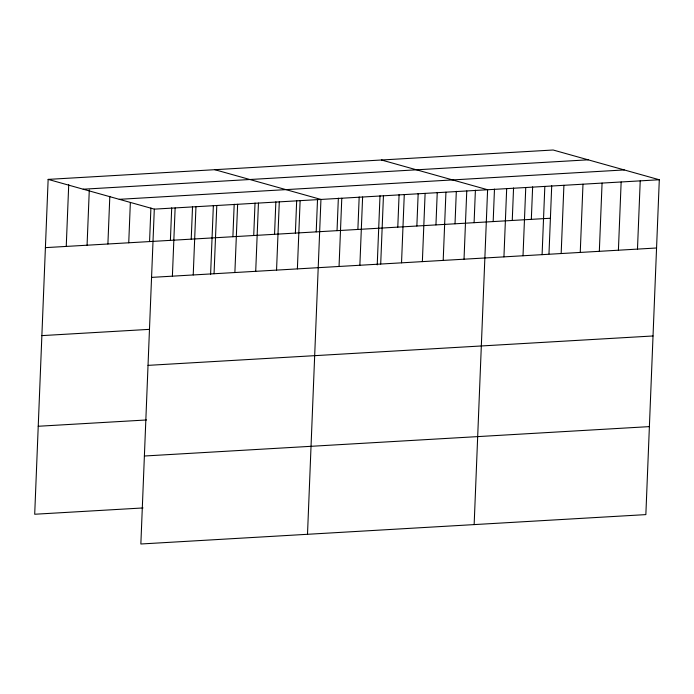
<?xml version="1.0" encoding="UTF-8"?>
<svg xmlns="http://www.w3.org/2000/svg" width="694" height="694" viewBox="0 0 694 694"><rect width="100%" height="100%" fill="white"/><g stroke="black" fill="none" stroke-linecap="round" stroke-linejoin="round"><path stroke-width="1.04" d="M48.146 179.39L154.302 209.137L140.856 543.992L645.854 514.61L659.3 179.755L553.144 150.008L48.146 179.39L34.7 514.245L143.025 507.947M66.242 246.422L68.723 184.682M87.071 245.208L89.292 189.965M107.9 243.993L109.817 196.341M128.737 242.787L130.342 202.709M149.566 241.573L150.91 207.992M170.394 240.358L171.704 207.862M172.39 276.169L175.131 207.931M191.223 239.144L192.533 206.656M193.227 274.954L195.96 206.717M210.586 274.59L213.362 205.441M214.056 273.74L216.797 205.502M232.889 236.723L234.19 204.227M234.884 272.534L237.626 204.288M253.718 235.509L255.028 203.012M255.713 271.319L258.454 203.082M274.555 234.294L275.856 201.807M276.55 270.105L279.292 201.867M295.384 233.089L296.685 200.592M297.379 268.89L300.12 200.653M316.212 231.874L317.522 199.378M307.503 534.293L320.949 199.438L214.802 169.692M337.041 230.66L338.351 198.163M339.045 266.47L341.786 198.232M357.878 229.445L359.18 196.957M359.874 265.255L362.615 197.018M377.232 264.891L380.008 195.743M380.702 264.041L383.444 195.803M397.783 227.129L399.093 194.632M401.531 262.835L404.272 194.589M416.86 226.018L418.17 193.522M422.368 261.621L425.11 193.383M435.945 224.908L437.246 192.412M443.197 260.406L445.938 192.169M455.021 223.798L456.322 191.301M464.026 259.192L466.767 190.954M474.097 222.687L475.399 190.191M474.149 524.595L487.604 189.74L381.448 159.993M493.174 221.577L494.475 189.08M503.939 256.875L506.681 188.629M512.25 220.466L513.56 187.97M523.016 255.765L525.757 187.519M531.326 219.356L532.636 186.86M542.092 254.655L544.833 186.408M548.98 253.857L551.713 185.749M561.168 253.544L563.91 185.298M580.245 252.434L582.986 184.188M599.33 251.323L602.071 183.077M618.406 250.213L621.147 181.967M637.482 249.103L640.224 180.865M83.176 189.21L588.182 159.82M119.273 199.325L624.27 169.935M154.302 209.137L659.3 179.755M45.405 247.637L550.403 218.246M151.561 277.383L656.559 247.992M41.874 335.618L149.158 329.372M148.03 365.365L653.028 335.974M38.231 426.263L146.555 419.965M144.387 456.01L649.384 426.619"/></g></svg>
